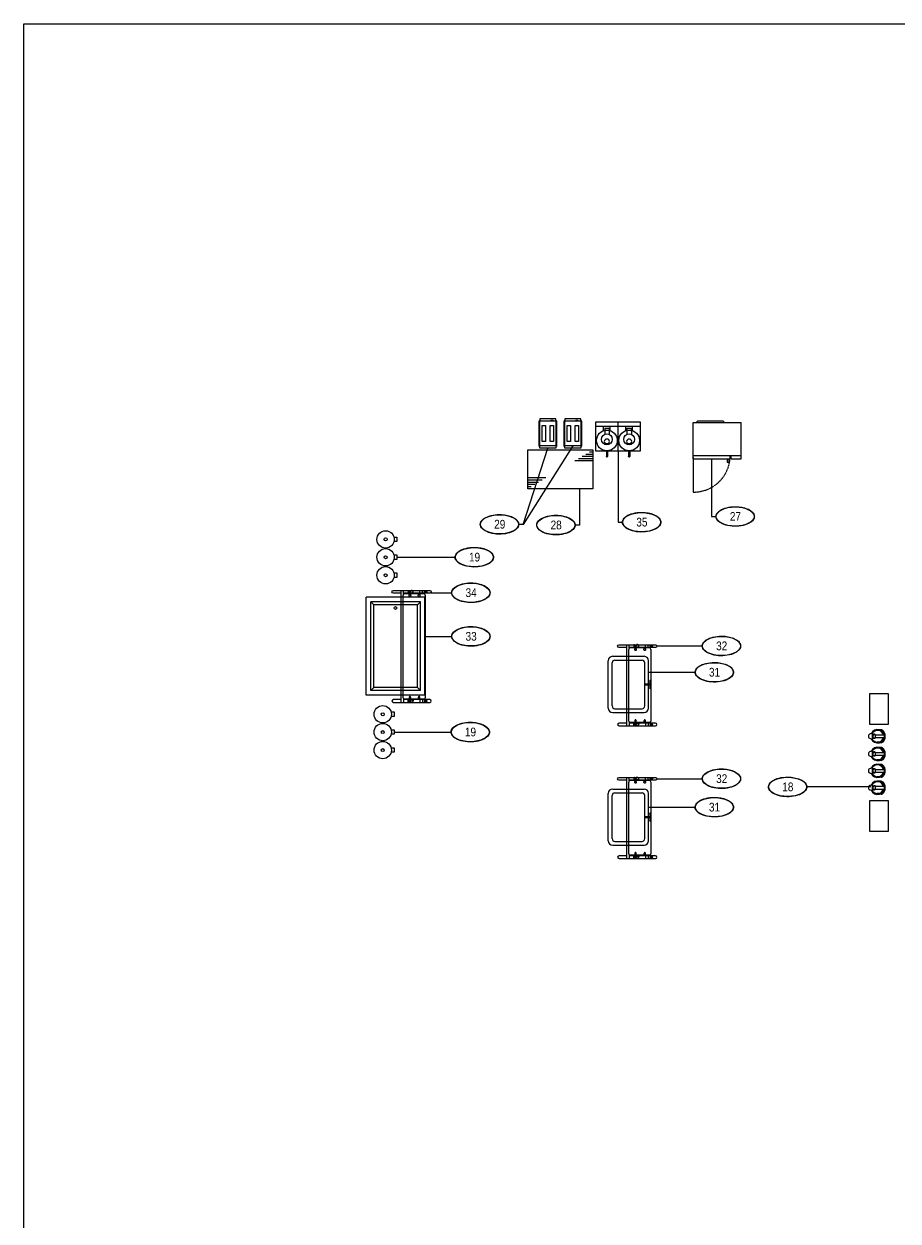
# Model space of a CAD drawing. Extents: x 1854 to 13881, y 653 to 2008.
# Drawn here: x 2529 to 2931, y 1453 to 2003 of the extents above; entities that cross this region are included whole.
import ezdxf
from ezdxf import colors
from ezdxf.entities.mleader import LeaderData, LeaderLine
from ezdxf.enums import TextEntityAlignment as Align
from ezdxf.math import Vec2, Vec3

# ---------------------------------------------------------------- set-up
doc = ezdxf.new("R2010")
doc.units = 0
doc.header["$LTSCALE"] = 0.5
doc.header["$MEASUREMENT"] = 0
doc.linetypes.add('DASHED', pattern=[0.75, 0.5, -0.25])
for name, color, linetype in [('200', 8, 'Continuous'), ('204', 8, 'Continuous'), ('206-KCL-DS', 8, 'DASHED'), ('FS-EQPLAN', 8, 'Continuous'), ('FS-EQUIP', 8, 'Continuous'), ('P-PLBG-ITEM', 8, 'Continuous')]:
    doc.layers.add(name, color=color, linetype=linetype)
doc.layers.add('FS-VIEWPORT', color=8, linetype='Continuous', plot=False)
doc.styles.get("Standard").update_dxf_attribs({"font": 'technic_.ttf', "height": 5})

# ---------------------------------------------------------------- blocks, each defined once
blk = doc.blocks.new('AXAY027P')
at = {"layer": '200'}
for p, q in [((2, -3.31), (24, -3.31)), ((2, -20.06), (2, -3.31)), ((3.42, -3.31), (4.17, -2.56)), ((4.17, -2.56), (15.67, -2.56)), ((16.42, -3.31), (15.67, -2.56)), ((24, -20.06), (24, -3.31)), ((2, -20.06), (18.97, -20.06)), ((17.56, -20.06), (17.56, -21.56)), ((17.56, -21.56), (18.36, -21.56)), ((18.34, -20.06), (18.34, -21.56)), ((18.97, -20.06), (18.97, -18.56)), ((19.47, -20.06), (19.47, -18.56)), ((19.47, -20.06), (24, -20.06))]:
    blk.add_line(p, q, dxfattribs=at)
at = {"layer": '204'}
blk.add_line((2, -18.56), (24, -18.56), dxfattribs=at)
at = {"layer": '206-KCL-DS'}
blk.add_line((2, -19.44), (2, -35.29), dxfattribs=at)
blk.add_arc((2.22, -18.53), 16.76, 269.2501, 354.751, dxfattribs=at)
blk = doc.blocks.new('WAA046P')
at = {"layer": '200'}
for p, q in [((0.5, 0), (0.5, -0.57)), ((7.75, 0), (0.5, 0)), ((7.75, -0.57), (7.75, 0)), ((0, -1), (0, -12.5)), ((0.07, -1), (0, -1)), ((7.75, -1.08), (0.5, -1.08)), ((0.5, -12.36), (0.5, -1.08)), ((1.5, -10.36), (1.5, -3.08)), ((1.5, -3.08), (3, -3.08)), ((3, -3.08), (3, -10.36)), ((5.25, -10.36), (5.25, -3.08)), ((5.25, -3.08), (6.75, -3.08)), ((5.5, -0.6), (6.5, -0.6)), ((5.5, -0.6), (5.5, -1.08)), ((6.5, -1.08), (6.5, -0.6)), ((6.75, -3.08), (6.75, -10.36)), ((7.75, -1.08), (7.75, -12.36)), ((8.25, -1), (8.18, -1)), ((8.25, -12.5), (8.25, -1)), ((3, -10.36), (1.5, -10.36)), ((6.75, -10.36), (5.25, -10.36)), ((0.07, -12.5), (0, -12.5)), ((7.75, -12.36), (0.5, -12.36)), ((0.5, -13.5), (0.5, -12.93)), ((7.75, -13.5), (0.5, -13.5)), ((7.75, -12.93), (7.75, -13.5)), ((8.25, -12.5), (8.18, -12.5))]:
    blk.add_line(p, q, dxfattribs=at)
for centre, start, end in [((0.07, -0.57), 270, 0), ((8.18, -0.57), 180, 270), ((0.07, -12.93), 0, 90), ((8.18, -12.93), 90, 180)]:
    blk.add_arc(centre, 0.428, start, end, dxfattribs=at)
blk = doc.blocks.new('SRA012P')
at = {"layer": '200'}
for p, q in [((2, 0), (23.79, 0)), ((0, -2), (0, -16.5)), ((25.79, -2), (25.79, -16.5)), ((2, -18.5), (12.63, -18.5)), ((12.63, -16.75), (12.63, -19.06)), ((13.13, -16.75), (13.13, -19.06)), ((13.13, -18.5), (23.79, -18.5))]:
    blk.add_line(p, q, dxfattribs=at)
for centre, radius, start, end in [((2, -2), 2, 90, 180), ((23.79, -2), 2, 0, 90), ((2, -16.5), 2, 180, 270), ((11.15, -19.26), 0.125, 65.5862, 270), ((12.88, -14.25), 5.41, 250.5488, 288.5894), ((12.88, -11.28), 8.04, 257.6049, 266.3206), ((12.38, -19.06), 0.25, 266.3206, 0), ((13.38, -19.06), 0.25, 180, 273.6794), ((12.88, -11.28), 8.04, 273.6794, 282.3951), ((14.61, -19.26), 0.125, 270, 114.4138), ((23.79, -16.5), 2, 270, 0)]:
    blk.add_arc(centre, radius, start, end, dxfattribs=at)
at = {"layer": '204'}
for p, q in [((1.75, -3), (1.75, -15.5)), ((3, -1.75), (22.79, -1.75)), ((24.04, -3), (24.04, -15.5)), ((1.75, -6.11), (1.75, -11.49)), ((24.04, -6.11), (24.04, -11.49)), ((3, -16.75), (22.79, -16.75))]:
    blk.add_line(p, q, dxfattribs=at)
for centre, start, end in [((3, -3), 90, 180), ((22.79, -3), 0, 90), ((3, -15.5), 180, 270), ((22.79, -15.5), 270, 0)]:
    blk.add_arc(centre, 1.25, start, end, dxfattribs=at)
blk = doc.blocks.new('BSZ0033P')
at = {"layer": '200'}
for p, q in [((36.62, 5), (-0.62, 5)), ((1.09, 3.75), (-0.62, 3.75)), ((-0.5, 1.32), (-0.5, 1.44)), ((-0.44, 1.51), (0.44, 1.51)), ((-0.3, 1.25), (-0.44, 1.25)), ((-0.39, 0.57), (-0.39, 0.89)), ((0.3, 1.25), (-0.3, 1.25)), ((-0.3, 0.99), (-0.3, 1.25)), ((-0.3, 0.99), (0.3, 0.99)), ((0.44, 1.25), (0.3, 1.25)), ((0.3, 1.25), (0.3, 0.99)), ((0.39, 0.89), (0.39, 0.81)), ((0.39, 0.81), (0.39, 0.57)), ((0.39, 0.81), (0.84, 0.81)), ((0.5, 1.44), (0.5, 1.32)), ((0.62, 0.81), (0.62, 3.75)), ((0.84, -5.57), (0.84, 3.22)), ((1.53, 3.91), (34.47, 3.91)), ((34.91, 3.75), (36.62, 3.75)), ((35.16, -5.57), (35.16, 3.22)), ((35.61, 0.81), (35.16, 0.81)), ((35.38, 0.81), (35.38, 3.75)), ((35.5, 1.44), (35.5, 1.32)), ((36.44, 1.51), (35.56, 1.51)), ((35.56, 1.25), (35.7, 1.25)), ((35.61, 0.89), (35.61, 0.81)), ((35.61, 0.81), (35.61, 0.57)), ((35.7, 1.25), (36.3, 1.25)), ((35.7, 1.25), (35.7, 0.99)), ((36.3, 0.99), (35.7, 0.99)), ((36.3, 0.99), (36.3, 1.25)), ((36.3, 1.25), (36.44, 1.25)), ((36.39, 0.57), (36.39, 0.89)), ((36.5, 1.32), (36.5, 1.44)), ((0.62, -3.75), (-0.62, -3.75)), ((0.62, -5), (-0.62, -5)), ((0.84, -0.68), (0.11, -0.68)), ((35.16, -0.68), (35.89, -0.68)), ((35.38, -3.75), (36.62, -3.75)), ((35.38, -5), (36.62, -5)), ((-0.5, -6.44), (0.5, -6.44)), ((-0.5, -6.44), (0.5, -6.44)), ((-0.5, -6.56), (0.5, -6.56)), ((-0.06, -9), (-0.06, -9)), ((-0.06, -9), (-0.06, -9)), ((34.47, -6.26), (1.53, -6.26)), ((36.5, -6.44), (35.5, -6.44)), ((36.5, -6.44), (35.5, -6.44)), ((36.5, -6.56), (35.5, -6.56)), ((36.06, -9), (36.06, -9)), ((36.06, -9), (36.06, -9))]:
    blk.add_line(p, q, dxfattribs=at)
for points in [[(0.62, 5), (0.62, 8.38, 1), (-0.62, 8.38), (-0.62, 0.28)], [(35.38, 5), (35.38, 8.38, -1), (36.62, 8.38), (36.62, 0.28)], [(-0.62, -0.28), (-0.62, -8.37, 1), (0.62, -8.37), (0.62, -0.68)], [(36.62, -0.28), (36.62, -8.37, -1), (35.38, -8.37), (35.38, -0.68)]]:
    blk.add_lwpolyline(points, format="xyb", dxfattribs=at)
at = {"layer": '200', "flags": 128}
for points in [[(1.07, 0.79), (1.08, 0.72), (1.1, 0.65), (1.15, 0.59), (1.21, 0.53), (1.28, 0.48), (1.36, 0.45), (1.45, 0.42), (1.55, 0.41), (1.64, 0.42), (1.73, 0.43), (1.82, 0.46), (1.9, 0.5), (1.96, 0.56), (2.01, 0.62), (2.05, 0.68), (2.07, 0.75), (2.07, 0.83), (2.05, 0.9), (2.01, 0.96), (1.96, 1.02), (1.9, 1.08), (1.82, 1.12), (1.73, 1.15), (1.64, 1.16), (1.55, 1.17), (1.45, 1.16), (1.36, 1.13), (1.28, 1.1), (1.21, 1.05), (1.15, 0.99), (1.1, 0.93), (1.08, 0.86)], [(1.07, -3.45), (1.08, -3.52), (1.1, -3.59), (1.15, -3.66), (1.21, -3.71), (1.28, -3.76), (1.36, -3.8), (1.45, -3.82), (1.55, -3.83), (1.64, -3.83), (1.73, -3.81), (1.82, -3.78), (1.9, -3.74), (1.96, -3.69), (2.01, -3.63), (2.05, -3.56), (2.07, -3.49), (2.07, -3.42), (2.05, -3.35), (2.01, -3.28), (1.96, -3.22), (1.9, -3.17), (1.82, -3.13), (1.73, -3.1), (1.64, -3.08), (1.55, -3.08), (1.45, -3.09), (1.36, -3.11), (1.28, -3.15), (1.21, -3.19), (1.15, -3.25), (1.1, -3.31), (1.08, -3.38)]]:
    blk.add_lwpolyline(points, close=True, dxfattribs=at)
at = {"layer": '200', "extrusion": (0, 0, -1), "flags": 128}
for points in [[(-34.93, 0.79), (-34.92, 0.72), (-34.9, 0.65), (-34.85, 0.59), (-34.79, 0.53), (-34.72, 0.48), (-34.64, 0.45), (-34.55, 0.42), (-34.45, 0.41), (-34.36, 0.42), (-34.27, 0.43), (-34.18, 0.46), (-34.1, 0.5), (-34.04, 0.56), (-33.99, 0.62), (-33.95, 0.68), (-33.93, 0.75), (-33.93, 0.83), (-33.95, 0.9), (-33.99, 0.96), (-34.04, 1.02), (-34.1, 1.08), (-34.18, 1.12), (-34.27, 1.15), (-34.36, 1.16), (-34.45, 1.17), (-34.55, 1.16), (-34.64, 1.13), (-34.72, 1.1), (-34.79, 1.05), (-34.85, 0.99), (-34.9, 0.93), (-34.92, 0.86)], [(-34.93, -3.45), (-34.92, -3.52), (-34.9, -3.59), (-34.85, -3.66), (-34.79, -3.71), (-34.72, -3.76), (-34.64, -3.8), (-34.55, -3.82), (-34.45, -3.83), (-34.36, -3.83), (-34.27, -3.81), (-34.18, -3.78), (-34.1, -3.74), (-34.04, -3.69), (-33.99, -3.63), (-33.95, -3.56), (-33.93, -3.49), (-33.93, -3.42), (-33.95, -3.35), (-33.99, -3.28), (-34.04, -3.22), (-34.1, -3.17), (-34.18, -3.13), (-34.27, -3.1), (-34.36, -3.08), (-34.45, -3.08), (-34.55, -3.09), (-34.64, -3.11), (-34.72, -3.15), (-34.79, -3.19), (-34.85, -3.25), (-34.9, -3.31), (-34.92, -3.38)]]:
    blk.add_lwpolyline(points, close=True, dxfattribs=at)
at = {"layer": '200'}
for centre, radius in [((0, 0), 0.514), ((36, 0), 0.514), ((0, -6.5), 0.5), ((36, -6.5), 0.5)]:
    blk.add_circle(centre, radius, dxfattribs=at)
for centre, radius, start, end in [((0, 0), 0.685, 124.1973, 278.8838), ((-0.44, 1.45), 0.0602, 90.068, 183.3232), ((-0.44, 1.31), 0.0602, 176.6768, 269.932), ((-0.29, 0.89), 0.1, 98.6269, 180), ((0, 0), 0.685, 277.462, 55.8027), ((0.28, 0.89), 0.1, 0, 81.3731), ((0.44, 1.45), 0.0602, 356.6768, 89.932), ((0.44, 1.31), 0.0602, 270.068, 3.3232), ((1.53, 3.22), 0.688, 90, 180), ((34.47, 3.22), 0.688, 0, 90), ((36, 0), 0.685, 124.1973, 262.538), ((35.56, 1.45), 0.0602, 90.068, 183.3232), ((35.56, 1.31), 0.0602, 176.6768, 269.932), ((35.72, 0.89), 0.1, 98.6269, 180), ((36, 0), 0.685, 261.1162, 55.8027), ((36.29, 0.89), 0.1, 360, 81.3731), ((36.44, 1.45), 0.0602, 356.6768, 89.932), ((36.44, 1.31), 0.0602, 270.068, 3.3232), ((1.53, -5.57), 0.688, 180, 270), ((34.47, -5.57), 0.688, 270, 0)]:
    blk.add_arc(centre, radius, start, end, dxfattribs=at)
blk = doc.blocks.new('HTB202P')
at = {"layer": '200'}
for p, q in [((0, 0), (45, 0)), ((0, -27), (0, 0)), ((0, -27), (0, 0)), ((45, -27), (45, 0)), ((0, -27), (45, -27))]:
    blk.add_line(p, q, dxfattribs=at)
at = {"layer": '204'}
for p, q in [((2.14, -2.12), (42.86, -2.12)), ((2.14, -24.88), (2.14, -2.12)), ((3.5, -3.5), (2.14, -2.12)), ((3.5, -3.5), (41.5, -3.5)), ((3.5, -23.5), (3.5, -3.5)), ((41.5, -3.5), (42.86, -2.12)), ((41.5, -23.5), (41.5, -3.5)), ((42.86, -24.88), (42.86, -2.12)), ((3.5, -23.5), (2.14, -24.88)), ((2.14, -24.88), (42.86, -24.88)), ((3.5, -23.5), (41.5, -23.5)), ((41.5, -23.5), (42.86, -24.88))]:
    blk.add_line(p, q, dxfattribs=at)
blk.add_circle((40, -13.5), 0.625, dxfattribs=at)
blk = doc.blocks.new('C-Waffle Iron')
at = {"layer": 'FS-EQUIP'}
for p, q in [((-6, -4.93), (-6, 8.57)), ((-6, 8.57), (4.13, 8.57)), ((-6, 6.57), (4.13, 6.57)), ((-2.44, 4.51), (-2.44, 6.57)), ((-1.94, 5.73), (-1.94, 2.82)), ((-1.94, 5.73), (0.06, 5.73)), ((0.06, 5.73), (0.07, 2.82)), ((0.56, 4.51), (0.56, 6.57)), ((4.13, 8.57), (4.13, -4.93)), ((-1.94, 4.78), (0.06, 4.78)), ((-1.19, -4.93), (-6, -4.93)), ((-1.78, -1.32), (-0.1, -1.32)), ((-1.19, -4.74), (-1.19, -7.36)), ((-0.69, -4.74), (-0.69, -7.36)), ((4.13, -4.93), (-0.69, -4.93)), ((-1.19, -7.43), (-1.19, -7.36)), ((-0.69, -7.43), (-0.69, -7.36))]:
    blk.add_line(p, q, dxfattribs=at)
for centre, radius in [((-0.94, 0), 4.75), ((-0.94, 0.53), 2.5)]:
    blk.add_circle(centre, radius, dxfattribs=at)
for centre, radius, start, end in [((-0.94, -0.5), 1.18, 315.5181, 224.4819), ((-0.94, -7.29), 0.258, 194.2232, 345.7768)]:
    blk.add_arc(centre, radius, start, end, dxfattribs=at)
blk = doc.blocks.new('WCTLX22P')
at = {"layer": '200'}
for p, q in [((0.13, -1.89), (0.13, -2.61)), ((6.03, -1.89), (6.03, -2.61)), ((1.95, -6.36), (2.02, -6.81)), ((4.13, -6.81), (4.2, -6.36))]:
    blk.add_line(p, q, dxfattribs=at)
at = {"layer": '200', "flags": 128}
blk.add_lwpolyline([(6.03, -1.89), (5.98, -1.54), (5.83, -1.21), (5.59, -0.89), (5.26, -0.61), (4.86, -0.38), (4.39, -0.19), (3.89, -0.06), (3.35, 0), (2.8, 0), (2.27, -0.06), (1.76, -0.19), (1.3, -0.38), (0.89, -0.61), (0.57, -0.89), (0.32, -1.21), (0.18, -1.54), (0.13, -1.89)], dxfattribs=at)
at = {"layer": '200'}
for centre, radius, start, end in [((3.08, -3.5), 3.08, 163.294, 248.5584), ((3.08, -3.5), 3.08, 291.4416, 16.706), ((3.08, -6.65), 1.07, 188.8056, 351.1944)]:
    blk.add_arc(centre, radius, start, end, dxfattribs=at)
at = {"layer": '204'}
for p, q in [((0.13, -2.61), (0.13, -3.84)), ((0.13, -3.84), (0.38, -3.84)), ((0.38, -1.89), (0.38, -3.84)), ((2.3, -1.1), (2.3, -0.53)), ((2.3, -0.53), (3.85, -0.53)), ((2.33, -4.97), (2.33, -5.02)), ((2.45, -4.41), (2.45, -0.53)), ((3.7, -4.41), (3.7, -0.53)), ((3.85, -1.1), (3.85, -0.53)), ((5.78, -1.89), (5.78, -3.84)), ((5.78, -3.84), (6.03, -3.84)), ((6.03, -2.61), (6.03, -3.84)), ((1.84, -5.67), (1.95, -6.36)), ((4.2, -6.36), (4.31, -5.67))]:
    blk.add_line(p, q, dxfattribs=at)
at = {"layer": '204', "flags": 128}
for points in [[(5.78, -1.89), (5.73, -1.57), (5.59, -1.27), (5.37, -0.98), (5.07, -0.73), (4.7, -0.51), (4.28, -0.34), (3.82, -0.23), (3.33, -0.17), (2.83, -0.17), (2.34, -0.23), (1.87, -0.34), (1.45, -0.51), (1.08, -0.73), (0.78, -0.98), (0.56, -1.27), (0.42, -1.57), (0.38, -1.89)], [(2.3, -0.78), (1.84, -0.9), (1.43, -1.07), (1.07, -1.28), (0.77, -1.54), (0.56, -1.82), (0.42, -2.12), (0.38, -2.44)], [(2.45, -4.41), (2.33, -4.52), (2.24, -4.65), (2.18, -4.79), (2.16, -4.94), (2.16, -5.09), (2.2, -5.24), (2.27, -5.38), (2.38, -5.5), (2.5, -5.61), (2.65, -5.69), (2.82, -5.75), (2.99, -5.77), (3.17, -5.77), (3.34, -5.75), (3.5, -5.69), (3.65, -5.61), (3.78, -5.5), (3.88, -5.38), (3.95, -5.24), (3.99, -5.09), (4, -4.94), (3.97, -4.79), (3.91, -4.65), (3.82, -4.52), (3.7, -4.41)], [(5.78, -2.44), (5.73, -2.12), (5.6, -1.82), (5.38, -1.54), (5.09, -1.28), (4.73, -1.07), (4.31, -0.9), (3.85, -0.78)]]:
    blk.add_lwpolyline(points, dxfattribs=at)
blk.add_lwpolyline([(2.33, -5.02), (2.34, -5.15), (2.38, -5.27), (2.45, -5.38), (2.53, -5.47), (2.64, -5.55), (2.77, -5.62), (2.9, -5.66), (3.04, -5.67), (3.18, -5.67), (3.32, -5.64), (3.45, -5.59), (3.57, -5.52), (3.67, -5.43), (3.74, -5.32), (3.79, -5.21), (3.82, -5.09), (3.82, -4.96), (3.79, -4.84), (3.74, -4.73), (3.67, -4.62), (3.57, -4.53), (3.45, -4.46), (3.32, -4.41), (3.18, -4.38), (3.04, -4.37), (2.9, -4.39), (2.77, -4.43), (2.64, -4.49), (2.53, -4.58), (2.45, -4.67), (2.38, -4.78), (2.34, -4.9)], close=True, dxfattribs=at)
at = {"layer": '204'}
for centre, radius, start, end in [((3.08, -3.5), 2.73, 187.2646, 244.183), ((3.08, -3.5), 2.73, 106.4987, 171.401), ((3.08, -3.5), 2.52, 104.3413, 107.8992), ((3.08, -3.5), 2.52, 72.1008, 75.6587), ((3.08, -3.5), 2.73, 8.599, 73.5013), ((3.08, -3.5), 2.73, 295.817, 352.7354), ((3.08, -3.47), 2.52, 240.6981, 299.2606)]:
    blk.add_arc(centre, radius, start, end, dxfattribs=at)
blk = doc.blocks.new('ITEM NUMBER')
at = {"layer": 'FS-EQPLAN', "linetype": 'Continuous', "transparency": 16777216}
blk.add_ellipse((-0.26, 0.57), major_axis=(-8.71, 0), ratio=0.506427, dxfattribs=at)
blk.add_open_spline([(-9.07, 0.57), (-9.07, 0.19), (-8.97, -0.19), (-8.44, -1.25), (-7.78, -1.89), (-5.97, -2.94), (-4.83, -3.35), (-2.3, -3.87), (-0.92, -3.98), (1.81, -3.87), (3.14, -3.65), (5.47, -2.93), (6.47, -2.43), (7.81, -1.33), (8.23, -0.77), (8.59, 0.31), (8.59, 0.82), (8.27, 1.8), (7.96, 2.27), (7.06, 3.14), (6.47, 3.53), (5.09, 4.19), (4.29, 4.47), (2.57, 4.87), (1.64, 5), (-0.62, 5.13), (-1.97, 5.05), (-4.47, 4.59), (-5.62, 4.22), (-7.48, 3.25), (-8.2, 2.65), (-8.91, 1.54), (-9.07, 1.06), (-9.07, 0.57)], degree=3, knots=[0, 0, 0, 0, 0.249186, 0.249186, 0.71657, 0.71657, 1.183954, 1.183954, 1.651338, 1.651338, 2.118721, 2.118721, 2.586105, 2.586105, 2.978476, 2.978476, 3.303272, 3.303272, 3.628068, 3.628068, 3.952865, 3.952865, 4.277661, 4.277661, 4.602457, 4.602457, 5.05749, 5.05749, 5.512523, 5.512523, 5.967556, 5.967556, 6.283185, 6.283185, 6.283185, 6.283185], dxfattribs=at)
blk.add_attdef('NUM', text='', height=4, dxfattribs=at).set_placement((-0.15, 0.61), align=Align.MIDDLE_CENTER)
blk = doc.blocks.new('_None')

msp = doc.modelspace()

# ---------------------------------------------------------------- linework, layer by layer
at = {"layer": '200'}
for p, q in [((2702.48, 1742.83), (2702.48, 1691.5)), ((2703.73, 1741.11), (2703.73, 1742.83)), ((2705.97, 1742.64), (2705.97, 1741.76)), ((2706.16, 1742.7), (2706.03, 1742.7)), ((2706.23, 1742.5), (2706.23, 1742.64)), ((2706.91, 1742.59), (2706.58, 1742.59)), ((2711.23, 1741.58), (2711.23, 1742.83)), ((2712.48, 1741.58), (2712.48, 1742.83)), ((2713.92, 1742.7), (2713.92, 1741.7)), ((2713.92, 1742.7), (2713.92, 1741.7)), ((2714.04, 1742.7), (2714.04, 1741.7)), ((2703.57, 1693.65), (2703.57, 1740.67)), ((2706.67, 1741.58), (2703.73, 1741.58)), ((2713.05, 1741.36), (2704.26, 1741.36)), ((2706.03, 1741.7), (2706.16, 1741.7)), ((2706.23, 1741.9), (2706.23, 1742.5)), ((2706.48, 1742.5), (2706.23, 1742.5)), ((2706.23, 1741.76), (2706.23, 1741.9)), ((2706.23, 1741.9), (2706.48, 1741.9)), ((2706.48, 1742.5), (2706.48, 1741.9)), ((2706.58, 1741.82), (2706.67, 1741.82)), ((2706.67, 1741.82), (2706.91, 1741.82)), ((2706.67, 1741.82), (2706.67, 1741.36)), ((2708.15, 1741.36), (2708.15, 1742.09)), ((2713.73, 1740.67), (2713.73, 1693.65)), ((2716.48, 1742.26), (2716.47, 1742.26)), ((2716.48, 1742.26), (2716.47, 1742.26)), ((2703.73, 1693.21), (2703.73, 1691.5)), ((2706.67, 1692.75), (2703.73, 1692.75)), ((2713.05, 1692.97), (2704.26, 1692.97)), ((2705.97, 1691.68), (2705.97, 1692.56)), ((2706.03, 1692.62), (2706.16, 1692.62)), ((2706.16, 1691.62), (2706.03, 1691.62)), ((2706.23, 1692.56), (2706.23, 1692.42)), ((2706.23, 1692.42), (2706.23, 1691.82)), ((2706.23, 1692.42), (2706.48, 1692.42)), ((2706.48, 1691.82), (2706.23, 1691.82)), ((2706.23, 1691.82), (2706.23, 1691.68)), ((2706.48, 1691.82), (2706.48, 1692.42)), ((2706.58, 1692.51), (2706.67, 1692.51)), ((2706.91, 1691.74), (2706.58, 1691.74)), ((2706.67, 1692.51), (2706.67, 1692.97)), ((2706.67, 1692.51), (2706.91, 1692.51)), ((2708.15, 1692.97), (2708.15, 1692.23)), ((2711.23, 1692.75), (2711.23, 1691.5)), ((2712.48, 1692.75), (2712.48, 1691.5)), ((2713.92, 1691.63), (2713.92, 1692.62)), ((2713.92, 1691.63), (2713.92, 1692.62)), ((2714.04, 1691.63), (2714.04, 1692.62)), ((2716.48, 1692.06), (2716.47, 1692.06)), ((2716.48, 1692.06), (2716.47, 1692.06))]:
    msp.add_line(p, q, dxfattribs=at)
for points in [[(2702.48, 1741.58), (2699.1, 1741.58, -1), (2699.1, 1742.83), (2707.2, 1742.83)], [(2707.76, 1742.83), (2715.85, 1742.83, -1), (2715.85, 1741.58), (2708.15, 1741.58)], [(2702.48, 1692.75), (2699.1, 1692.75, 1), (2699.1, 1691.5), (2707.2, 1691.5)], [(2707.76, 1691.5), (2715.85, 1691.5, 1), (2715.85, 1692.75), (2708.15, 1692.75)]]:
    msp.add_lwpolyline(points, format="xyb", dxfattribs=at)
at = {"layer": '200', "extrusion": (0, 0, -1), "flags": 128}
for points in [[(-2706.69, 1741.13), (-2706.76, 1741.12), (-2706.83, 1741.1), (-2706.89, 1741.05), (-2706.95, 1740.99), (-2707, 1740.92), (-2707.03, 1740.84), (-2707.06, 1740.75), (-2707.07, 1740.65), (-2707.06, 1740.56), (-2707.05, 1740.47), (-2707.02, 1740.38), (-2706.97, 1740.3), (-2706.92, 1740.24), (-2706.86, 1740.19), (-2706.79, 1740.15), (-2706.72, 1740.13), (-2706.65, 1740.13), (-2706.58, 1740.15), (-2706.52, 1740.19), (-2706.45, 1740.24), (-2706.4, 1740.3), (-2706.36, 1740.38), (-2706.33, 1740.47), (-2706.31, 1740.56), (-2706.31, 1740.65), (-2706.32, 1740.75), (-2706.34, 1740.84), (-2706.38, 1740.92), (-2706.43, 1740.99), (-2706.48, 1741.05), (-2706.55, 1741.1), (-2706.62, 1741.12)], [(-2710.93, 1741.13), (-2711, 1741.12), (-2711.07, 1741.1), (-2711.14, 1741.05), (-2711.19, 1740.99), (-2711.24, 1740.92), (-2711.27, 1740.84), (-2711.3, 1740.75), (-2711.31, 1740.65), (-2711.31, 1740.56), (-2711.29, 1740.47), (-2711.26, 1740.38), (-2711.22, 1740.3), (-2711.16, 1740.24), (-2711.1, 1740.19), (-2711.04, 1740.15), (-2710.97, 1740.13), (-2710.89, 1740.13), (-2710.82, 1740.15), (-2710.76, 1740.19), (-2710.7, 1740.24), (-2710.65, 1740.3), (-2710.6, 1740.38), (-2710.57, 1740.47), (-2710.56, 1740.56), (-2710.55, 1740.65), (-2710.56, 1740.75), (-2710.59, 1740.84), (-2710.62, 1740.92), (-2710.67, 1740.99), (-2710.73, 1741.05), (-2710.79, 1741.1), (-2710.86, 1741.12)]]:
    msp.add_lwpolyline(points, close=True, dxfattribs=at)
at = {"layer": '200', "flags": 128}
for points in [[(2706.69, 1693.19), (2706.76, 1693.2), (2706.83, 1693.23), (2706.89, 1693.27), (2706.95, 1693.33), (2707, 1693.4), (2707.03, 1693.48), (2707.06, 1693.57), (2707.07, 1693.67), (2707.06, 1693.76), (2707.05, 1693.85), (2707.02, 1693.94), (2706.97, 1694.02), (2706.92, 1694.08), (2706.86, 1694.14), (2706.79, 1694.17), (2706.72, 1694.19), (2706.65, 1694.19), (2706.58, 1694.17), (2706.52, 1694.14), (2706.45, 1694.08), (2706.4, 1694.02), (2706.36, 1693.94), (2706.33, 1693.85), (2706.31, 1693.76), (2706.31, 1693.67), (2706.32, 1693.57), (2706.34, 1693.48), (2706.38, 1693.4), (2706.43, 1693.33), (2706.48, 1693.27), (2706.55, 1693.23), (2706.62, 1693.2)], [(2710.93, 1693.19), (2711, 1693.2), (2711.07, 1693.23), (2711.14, 1693.27), (2711.19, 1693.33), (2711.24, 1693.4), (2711.27, 1693.48), (2711.3, 1693.57), (2711.31, 1693.67), (2711.31, 1693.76), (2711.29, 1693.85), (2711.26, 1693.94), (2711.22, 1694.02), (2711.16, 1694.08), (2711.1, 1694.14), (2711.04, 1694.17), (2710.97, 1694.19), (2710.89, 1694.19), (2710.82, 1694.17), (2710.76, 1694.14), (2710.7, 1694.08), (2710.65, 1694.02), (2710.6, 1693.94), (2710.57, 1693.85), (2710.56, 1693.76), (2710.55, 1693.67), (2710.56, 1693.57), (2710.59, 1693.48), (2710.62, 1693.4), (2710.67, 1693.33), (2710.73, 1693.27), (2710.79, 1693.23), (2710.86, 1693.2)]]:
    msp.add_lwpolyline(points, close=True, dxfattribs=at)
at = {"layer": '200'}
for centre, radius in [((2707.48, 1742.2), 0.514), ((2713.98, 1742.2), 0.5), ((2707.48, 1692.12), 0.514), ((2713.98, 1692.12), 0.5)]:
    msp.add_circle(centre, radius, dxfattribs=at)
for centre, radius, start, end in [((2706.03, 1742.64), 0.0602, 86.6768, 179.932), ((2706.17, 1742.64), 0.0602, 0.068, 93.3232), ((2706.58, 1742.49), 0.1, 90, 171.3731), ((2707.48, 1742.2), 0.685, 351.1162, 145.8027), ((2704.26, 1740.67), 0.688, 90, 180), ((2706.03, 1741.76), 0.0602, 180.068, 273.3232), ((2706.17, 1741.76), 0.0602, 266.6768, 359.932), ((2706.58, 1741.92), 0.1, 188.6269, 270), ((2707.48, 1742.2), 0.685, 214.1973, 352.538), ((2713.05, 1740.67), 0.688, 0, 90), ((2704.26, 1693.65), 0.688, 180, 270), ((2713.05, 1693.65), 0.688, 270, 0), ((2706.03, 1692.56), 0.0602, 86.6768, 179.932), ((2706.03, 1691.68), 0.0602, 180.068, 273.3232), ((2706.17, 1692.56), 0.0602, 0.068, 93.3232), ((2706.17, 1691.68), 0.0602, 266.6768, 359.932), ((2706.58, 1692.41), 0.1, 90, 171.3731), ((2706.58, 1691.84), 0.1, 188.6269, 270), ((2707.48, 1692.12), 0.685, 7.462, 145.8027), ((2707.48, 1692.12), 0.685, 214.1973, 8.8838)]:
    msp.add_arc(centre, radius, start, end, dxfattribs=at)
at = {"layer": 'FS-EQPLAN'}
msp.add_line((2758.68, 1773.25), (2770.1, 1808.15), dxfattribs=at)
at = {"layer": 'FS-EQUIP'}
for p, q in [((2760.81, 1807.53), (2790.81, 1807.53)), ((2760.81, 1789.53), (2760.81, 1807.53)), ((2784.15, 1803.53), (2790.81, 1803.53)), ((2785.81, 1804.53), (2790.81, 1804.53)), ((2787.48, 1805.53), (2790.81, 1805.53)), ((2789.15, 1806.53), (2790.81, 1806.53)), ((2790.81, 1807.53), (2790.81, 1789.53)), ((2782.48, 1802.53), (2790.81, 1802.53)), ((2769.15, 1794.53), (2760.81, 1794.53)), ((2767.48, 1793.53), (2760.81, 1793.53)), ((2765.81, 1792.53), (2760.81, 1792.53)), ((2764.15, 1791.53), (2760.81, 1791.53)), ((2762.48, 1790.53), (2760.81, 1790.53)), ((2790.81, 1789.53), (2760.81, 1789.53))]:
    msp.add_line(p, q, dxfattribs=at)
for points in [[(2699.4, 1767.37), (2700.72, 1767.37), (2700.72, 1765.32), (2699.41, 1765.32)], [(2699.4, 1759.18), (2700.72, 1759.18), (2700.72, 1757.14), (2699.41, 1757.14)], [(2699.4, 1750.91), (2700.72, 1750.91), (2700.72, 1748.86), (2699.41, 1748.86)], [(2698.1, 1687.08), (2699.42, 1687.08), (2699.42, 1685.03), (2698.11, 1685.03)], [(2698.1, 1678.89), (2699.42, 1678.89), (2699.42, 1676.84), (2698.11, 1676.84)], [(2698.1, 1670.62), (2699.42, 1670.62), (2699.42, 1668.57), (2698.11, 1668.57)]]:
    msp.add_lwpolyline(points, dxfattribs=at)
for points in [[(2926.46, 1681.27), (2918.01, 1681.27), (2918.01, 1695.58), (2926.46, 1695.58)], [(2926.46, 1632.19), (2918.01, 1632.19), (2918.01, 1646.49), (2926.46, 1646.49)]]:
    msp.add_lwpolyline(points, close=True, dxfattribs=at)
for centre, radius in [((2695.54, 1766.33), 4), ((2695.54, 1766.33), 0.697), ((2695.54, 1758.14), 4), ((2695.54, 1749.87), 4), ((2695.54, 1758.14), 0.697), ((2695.54, 1749.87), 0.697), ((2694.23, 1686.04), 4), ((2694.23, 1686.04), 0.697), ((2694.23, 1677.85), 4), ((2694.23, 1677.85), 0.697), ((2694.23, 1669.58), 4), ((2694.23, 1669.58), 0.697)]:
    msp.add_circle(centre, radius, dxfattribs=at)
at = {"layer": 'FS-VIEWPORT'}
msp.add_lwpolyline([(2529.37, 2003.02), (3273.13, 2003.02), (3273.13, 1107.26), (2529.37, 1107.26)], close=True, dxfattribs=at)
at = {"layer": 'P-PLBG-ITEM'}
for p, q in [((2723.92, 1721.8), (2725.92, 1721.8)), ((2891.05, 1652.68), (2889.05, 1652.68))]:
    msp.add_line(p, q, dxfattribs=at)
for points in [[(2713.73, 1721.8), (2723.92, 1721.8)], [(2918.4, 1652.68), (2891.05, 1652.68)]]:
    msp.add_lwpolyline(points, dxfattribs=at)
for centre in [(2734.72, 1721.8), (2880.24, 1652.68)]:
    msp.add_ellipse(centre, major_axis=(-8.71, 0), ratio=0.506427, dxfattribs=at)
for points in [[(2725.92, 1721.8), (2725.92, 1721.41), (2726.01, 1721.03), (2726.54, 1719.97), (2727.2, 1719.34), (2729.01, 1718.29), (2730.15, 1717.88), (2732.68, 1717.35), (2734.07, 1717.25), (2736.79, 1717.36), (2738.12, 1717.58), (2740.46, 1718.3), (2741.46, 1718.8), (2742.8, 1719.89), (2743.22, 1720.46), (2743.57, 1721.54), (2743.57, 1722.05), (2743.25, 1723.03), (2742.94, 1723.5), (2742.04, 1724.36), (2741.45, 1724.75), (2740.07, 1725.42), (2739.27, 1725.69), (2737.55, 1726.1), (2736.63, 1726.23), (2734.36, 1726.35), (2733.01, 1726.27), (2730.51, 1725.82), (2729.36, 1725.44), (2727.5, 1724.47), (2726.78, 1723.87), (2726.07, 1722.76), (2725.92, 1722.28), (2725.92, 1721.8)], [(2871.44, 1652.68), (2871.44, 1652.29), (2871.53, 1651.91), (2872.06, 1650.85), (2872.72, 1650.22), (2874.53, 1649.17), (2875.67, 1648.75), (2878.2, 1648.23), (2879.59, 1648.12), (2882.31, 1648.24), (2883.64, 1648.46), (2885.97, 1649.18), (2886.97, 1649.68), (2888.32, 1650.77), (2888.74, 1651.34), (2889.09, 1652.42), (2889.09, 1652.93), (2888.77, 1653.91), (2888.46, 1654.38), (2887.56, 1655.24), (2886.97, 1655.63), (2885.59, 1656.3), (2884.79, 1656.57), (2883.07, 1656.97), (2882.15, 1657.11), (2879.88, 1657.23), (2878.53, 1657.15), (2876.03, 1656.7), (2874.88, 1656.32), (2873.02, 1655.35), (2872.3, 1654.75), (2871.59, 1653.64), (2871.44, 1653.16), (2871.44, 1652.68)]]:
    msp.add_open_spline(points, degree=3, knots=[0, 0, 0, 0, 0.249186, 0.249186, 0.71657, 0.71657, 1.183954, 1.183954, 1.651338, 1.651338, 2.118721, 2.118721, 2.586105, 2.586105, 2.978476, 2.978476, 3.303272, 3.303272, 3.628068, 3.628068, 3.952865, 3.952865, 4.277661, 4.277661, 4.602457, 4.602457, 5.05749, 5.05749, 5.512523, 5.512523, 5.967556, 5.967556, 6.283185, 6.283185, 6.283185, 6.283185], dxfattribs=at)

# ---------------------------------------------------------------- block references
at = {"layer": 'FS-EQUIP'}
for name, p in [('WAA046P', (2765.97, 1821.65)), ('WAA046P', (2777.41, 1821.65)), ('C-Waffle Iron', (2798.14, 1811.75)), ('C-Waffle Iron', (2808.37, 1811.75)), ('AXAY027P', (2834.86, 1823.35))]:
    msp.add_blockref(name, p, dxfattribs=at)
for name, p, rotation in [('HTB202P', (2686.63, 1694.83), 90), ('BSZ0033P', (2811.15, 1681.36), 90), ('SRA012P', (2797.86, 1686.85), 90), ('WCTLX22P', (2925.05, 1679), 270), ('WCTLX22P', (2925.05, 1670.89), 270), ('WCTLX22P', (2925.05, 1663.15), 270), ('BSZ0033P', (2811.15, 1620.44), 90), ('WCTLX22P', (2925.05, 1655.4), 270), ('SRA012P', (2797.86, 1625.93), 90)]:
    msp.add_blockref(name, p, dxfattribs=dict(at, rotation=rotation))

# ---------------------------------------------------------------- texts
at = {"layer": 'P-PLBG-ITEM'}
for s, p in [('33', (2734.83, 1721.83)), ('18', (2880.35, 1652.71))]:
    msp.add_text(s, height=4, dxfattribs=at).set_placement(p, align=Align.MIDDLE_CENTER)

# ---------------------------------------------------------------- leaders
at = {"layer": 'FS-EQPLAN'}
ml = msp.add_multileader_block('Standard', dxfattribs=at)
ml.set_content('ITEM NUMBER', color=3)
ml.set_attribute('NUM', '29', width=0)
ml.set_leader_properties(color=8)
ml.set_arrow_properties(name='NONE')
ml.build(insert=Vec2(0, 0))
ml.multileader.update_dxf_attribs({"text_right_attachment_type": 6, "dogleg_length": 2, "arrow_head_size": 4.25})
ctx = ml.context
ctx.base_point, ctx.char_height, ctx.arrow_head_size, ctx.landing_gap_size, ctx.plane_origin = Vec3(2739.06, 1773.25), 5, 4.25, 0.09, Vec3(2781.53, 1809.29)
ctx.right_attachment = 6
notes = []
notes.append((ctx, [(0, (1, 1, 0), (2758.68, 1773.25), (-1, 0), 2, [(0, [(2781.53, 1809.29)], 0, [])])]))
ctx.block.insert = Vec3(2748.13, 1772.68)
ml = msp.add_multileader_block('Standard', dxfattribs=at)
ml.set_content('ITEM NUMBER', color=3)
ml.set_attribute('NUM', '35', width=0)
ml.set_leader_properties(color=8)
ml.set_arrow_properties(name='NONE')
ml.build(insert=Vec2(0, 0))
ml.multileader.update_dxf_attribs({"text_right_attachment_type": 6, "dogleg_length": 2, "arrow_head_size": 4.25})
ctx = ml.context
ctx.base_point, ctx.char_height, ctx.arrow_head_size, ctx.landing_gap_size, ctx.plane_origin = Vec3(2804.37, 1774.23), 5, 4.25, 0.09, Vec3(2802.37, 1806.81)
ctx.right_attachment = 6
notes.append((ctx, [(0, (1, 1, 0), (2802.37, 1774.23), (1, 0), 2, [(0, [(2802.37, 1806.81)], 0, [])])]))
ctx.block.insert = Vec3(2813.44, 1773.66)
ml = msp.add_multileader_block('Standard', dxfattribs=at)
ml.set_content('ITEM NUMBER', color=3)
ml.set_attribute('NUM', '27', width=0)
ml.set_leader_properties(color=8)
ml.set_arrow_properties(name='NONE')
ml.build(insert=Vec2(0, 0))
ml.multileader.update_dxf_attribs({"text_right_attachment_type": 6, "dogleg_length": 2, "arrow_head_size": 4.25})
ctx = ml.context
ctx.base_point, ctx.char_height, ctx.arrow_head_size, ctx.landing_gap_size, ctx.plane_origin = Vec3(2847.34, 1776.86), 5, 4.25, 0.09, Vec3(2845.34, 1803.29)
ctx.right_attachment = 6
notes.append((ctx, [(0, (1, 1, 0), (2845.34, 1776.86), (1, 0), 2, [(0, [(2845.34, 1803.29)], 0, [])])]))
ctx.block.insert = Vec3(2856.41, 1776.28)
ml = msp.add_multileader_block('Standard', dxfattribs=at)
ml.set_content('ITEM NUMBER', color=3)
ml.set_attribute('NUM', '28', width=0)
ml.set_leader_properties(color=8)
ml.set_arrow_properties(name='NONE')
ml.build(insert=Vec2(0, 0))
ml.multileader.update_dxf_attribs({"text_right_attachment_type": 6, "dogleg_length": 2, "arrow_head_size": 4.25})
ctx = ml.context
ctx.base_point, ctx.char_height, ctx.arrow_head_size, ctx.landing_gap_size, ctx.plane_origin = Vec3(2764.97, 1772.92), 5, 4.25, 0.09, Vec3(2784.59, 1789.4)
ctx.right_attachment = 6
notes.append((ctx, [(0, (1, 1, 0), (2784.59, 1772.92), (-1, 0), 2, [(0, [(2784.59, 1789.4)], 0, [])])]))
ctx.block.insert = Vec3(2774.04, 1772.35)
ml = msp.add_multileader_block('Standard', dxfattribs=at)
ml.set_content('ITEM NUMBER', color=3)
ml.set_attribute('NUM', '19', width=0)
ml.set_leader_properties(color=8)
ml.set_arrow_properties(name='NONE')
ml.build(insert=Vec2(0, 0))
ml.multileader.update_dxf_attribs({"text_right_attachment_type": 6, "dogleg_length": 2, "arrow_head_size": 4.25})
ctx = ml.context
ctx.base_point, ctx.char_height, ctx.arrow_head_size, ctx.landing_gap_size, ctx.plane_origin = Vec3(2727.49, 1758.16), 5, 4.25, 0.09, Vec3(2700.72, 1758.16)
ctx.right_attachment = 6
notes.append((ctx, [(0, (1, 1, 0), (2725.49, 1758.16), (1, 0), 2, [(0, [(2700.72, 1758.16)], 0, [])])]))
ctx.block.insert = Vec3(2736.56, 1757.59)
ml = msp.add_multileader_block('Standard', dxfattribs=at)
ml.set_content('ITEM NUMBER', color=3)
ml.set_attribute('NUM', '34', width=0)
ml.set_leader_properties(color=8)
ml.set_arrow_properties(name='NONE')
ml.build(insert=Vec2(0, 0))
ml.multileader.update_dxf_attribs({"text_right_attachment_type": 6, "dogleg_length": 2, "arrow_head_size": 4.25})
ctx = ml.context
ctx.base_point, ctx.char_height, ctx.arrow_head_size, ctx.landing_gap_size, ctx.plane_origin = Vec3(2725.92, 1741.84), 5, 4.25, 0.09, Vec3(2716.36, 1741.84)
ctx.right_attachment = 6
notes.append((ctx, [(0, (1, 1, 0), (2723.92, 1741.84), (1, 0), 2, [(0, [(2716.36, 1741.84)], 0, [])])]))
ctx.block.insert = Vec3(2734.98, 1741.27)
ml = msp.add_multileader_block('Standard', dxfattribs=at)
ml.set_content('ITEM NUMBER', color=3)
ml.set_attribute('NUM', '32', width=0)
ml.set_leader_properties(color=8)
ml.set_arrow_properties(name='NONE')
ml.build(insert=Vec2(0, 0))
ml.multileader.update_dxf_attribs({"text_right_attachment_type": 6, "dogleg_length": 2, "arrow_head_size": 4.25})
ctx = ml.context
ctx.base_point, ctx.char_height, ctx.arrow_head_size, ctx.landing_gap_size, ctx.plane_origin = Vec3(2841.03, 1717.4), 5, 4.25, 0.09, Vec3(2820.15, 1717.4)
ctx.right_attachment = 6
notes.append((ctx, [(0, (1, 1, 0), (2839.03, 1717.4), (1, 0), 2, [(0, [(2820.15, 1717.4)], 0, [])])]))
ctx.block.insert = Vec3(2850.09, 1716.83)
ml = msp.add_multileader_block('Standard', dxfattribs=at)
ml.set_content('ITEM NUMBER', color=3)
ml.set_attribute('NUM', '31', width=0)
ml.set_leader_properties(color=8)
ml.set_arrow_properties(name='NONE')
ml.build(insert=Vec2(0, 0))
ml.multileader.update_dxf_attribs({"text_right_attachment_type": 6, "dogleg_length": 2, "arrow_head_size": 4.25})
ctx = ml.context
ctx.base_point, ctx.char_height, ctx.arrow_head_size, ctx.landing_gap_size, ctx.plane_origin = Vec3(2837.75, 1705.31), 5, 4.25, 0.09, Vec3(2816.36, 1705.31)
ctx.right_attachment = 6
notes.append((ctx, [(0, (1, 1, 0), (2835.75, 1705.31), (1, 0), 2, [(0, [(2816.36, 1705.31)], 0, [])])]))
ctx.block.insert = Vec3(2846.81, 1704.74)
ml = msp.add_multileader_block('Standard', dxfattribs=at)
ml.set_content('ITEM NUMBER', color=3)
ml.set_attribute('NUM', '19', width=0)
ml.set_leader_properties(color=8)
ml.set_arrow_properties(name='NONE')
ml.build(insert=Vec2(0, 0))
ml.multileader.update_dxf_attribs({"text_right_attachment_type": 6, "dogleg_length": 2, "arrow_head_size": 4.25})
ctx = ml.context
ctx.base_point, ctx.char_height, ctx.arrow_head_size, ctx.landing_gap_size, ctx.plane_origin = Vec3(2725.62, 1677.87), 5, 4.25, 0.09, Vec3(2699.42, 1677.87)
ctx.right_attachment = 6
notes.append((ctx, [(0, (1, 1, 0), (2723.62, 1677.87), (1, 0), 2, [(0, [(2699.42, 1677.87)], 0, [])])]))
ctx.block.insert = Vec3(2734.69, 1677.29)
ml = msp.add_multileader_block('Standard', dxfattribs=at)
ml.set_content('ITEM NUMBER', color=3)
ml.set_attribute('NUM', '32', width=0)
ml.set_leader_properties(color=8)
ml.set_arrow_properties(name='NONE')
ml.build(insert=Vec2(0, 0))
ml.multileader.update_dxf_attribs({"text_right_attachment_type": 6, "dogleg_length": 2, "arrow_head_size": 4.25})
ctx = ml.context
ctx.base_point, ctx.char_height, ctx.arrow_head_size, ctx.landing_gap_size, ctx.plane_origin = Vec3(2841.03, 1656.44), 5, 4.25, 0.09, Vec3(2820.15, 1656.44)
ctx.right_attachment = 6
notes.append((ctx, [(0, (1, 1, 0), (2839.03, 1656.44), (1, 0), 2, [(0, [(2820.15, 1656.44)], 0, [])])]))
ctx.block.insert = Vec3(2850.09, 1655.87)
ml = msp.add_multileader_block('Standard', dxfattribs=at)
ml.set_content('ITEM NUMBER', color=3)
ml.set_attribute('NUM', '31', width=0)
ml.set_leader_properties(color=8)
ml.set_arrow_properties(name='NONE')
ml.build(insert=Vec2(0, 0))
ml.multileader.update_dxf_attribs({"text_right_attachment_type": 6, "dogleg_length": 2, "arrow_head_size": 4.25})
ctx = ml.context
ctx.base_point, ctx.char_height, ctx.arrow_head_size, ctx.landing_gap_size, ctx.plane_origin = Vec3(2837.75, 1643.37), 5, 4.25, 0.09, Vec3(2816.36, 1643.37)
ctx.right_attachment = 6
notes.append((ctx, [(0, (1, 1, 0), (2835.75, 1643.37), (1, 0), 2, [(0, [(2816.36, 1643.37)], 0, [])])]))
ctx.block.insert = Vec3(2846.81, 1642.8)
for ctx, leaders in notes:
    for number, flags, end, landing, length, lines in leaders:
        leader = LeaderData()
        leader.index, (leader.has_last_leader_line, leader.has_dogleg_vector, leader.attachment_direction) = number, flags
        leader.last_leader_point, leader.dogleg_vector, leader.dogleg_length = Vec3(end), Vec3(landing), length
        for number, points, colour, breaks in lines:
            line = LeaderLine()
            line.index, line.vertices, line.color, line.breaks = number, Vec3.list(points), colors.encode_raw_color(colour), breaks
            leader.lines.append(line)
        ctx.leaders.append(leader)

doc.saveas('drawing.dxf')
